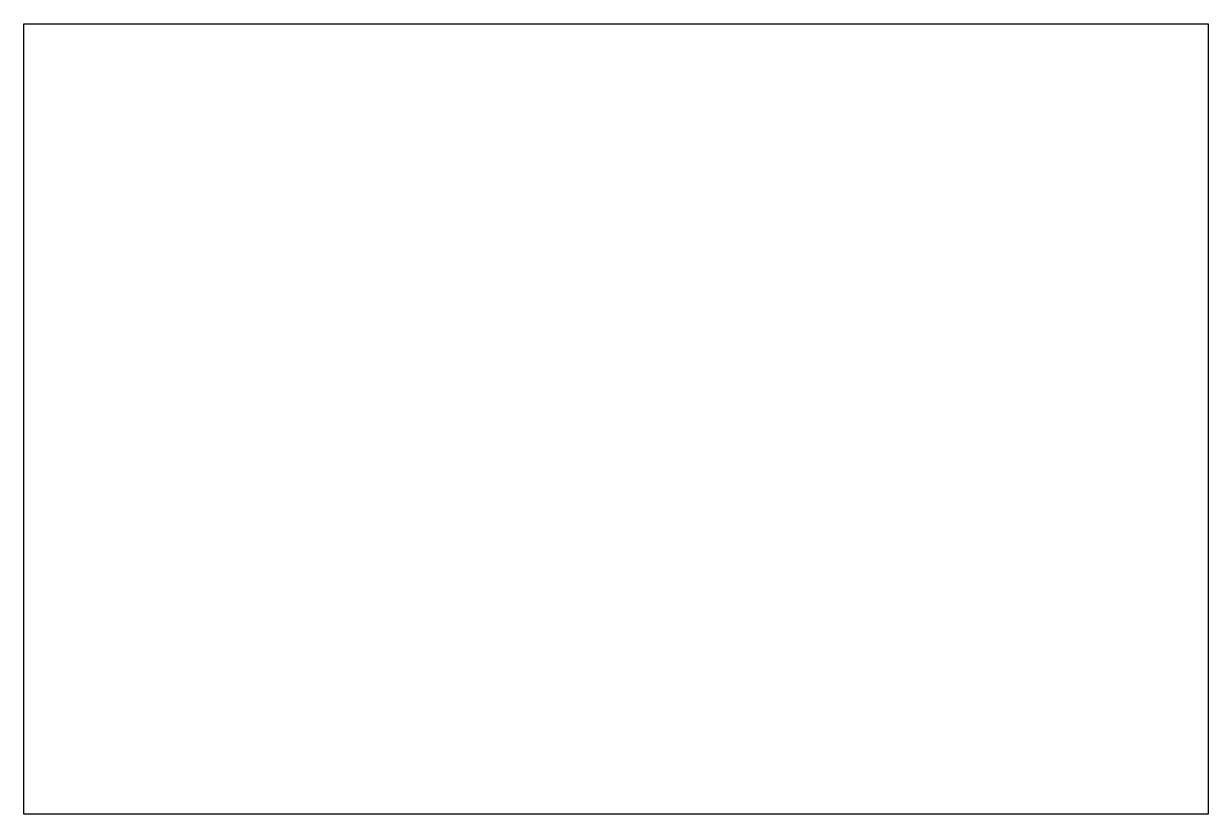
# Model space of a CAD drawing. Header units: millimetres. Extents: x 0 to 286, y 0 to 191.
import ezdxf

# ---------------------------------------------------------------- set-up
doc = ezdxf.new("R2010")
doc.units = ezdxf.units.MM

msp = doc.modelspace()

# ---------------------------------------------------------------- linework, layer by layer
msp.add_lwpolyline([(0, 191), (0, 191), (286, 191), (286, 0), (286, 0), (0, 0), (0, 191)], close=True)

doc.saveas('drawing.dxf')
